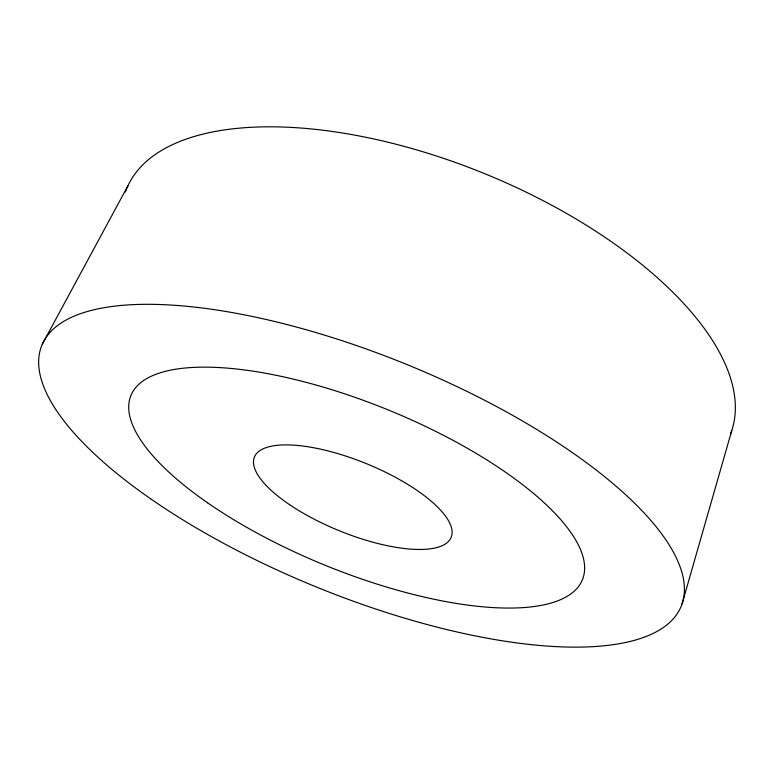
<?xml version="1.0" encoding="UTF-8"?>
<svg xmlns="http://www.w3.org/2000/svg" width="774" height="774" viewBox="0 0 774 774"><rect width="100%" height="100%" fill="white"/><g stroke="black" fill="none" stroke-linecap="round" stroke-linejoin="round"><path stroke-width="1.16" d="M682.039 603.981L731.74 430.673M42.309 344.188L127.903 185.847M125.398 192.01A325.912 149.314 22.2 0 1 479.938 171.751A325.912 149.314 22.2 0 1 730.617 433.827M289.457 504.59A106.261 36.194 22.2 0 0 450.71 538.298A106.261 36.194 22.2 0 0 318.162 448.639A106.261 36.194 22.2 0 0 289.457 504.59M150.62 498.795A345.281 120.096 22.2 0 0 678.721 611.286A345.281 120.096 22.2 0 0 255.265 317.088A345.281 120.096 22.2 0 0 150.62 498.795M207.538 502.781A243.8 83.824 22.2 0 0 580.539 583.509A243.8 83.824 22.2 0 0 281.978 376.532A243.8 83.824 22.2 0 0 207.538 502.781"/></g></svg>
